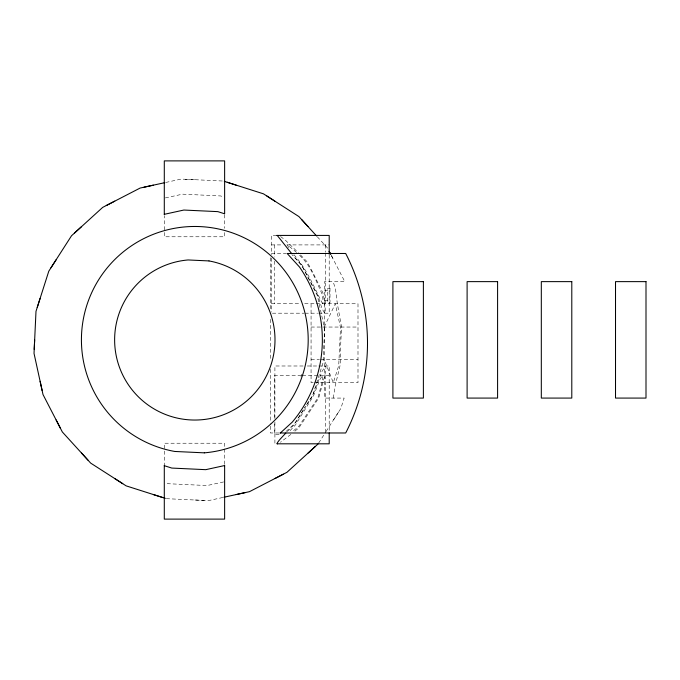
<?xml version="1.0" encoding="UTF-8"?>
<svg xmlns="http://www.w3.org/2000/svg" width="680" height="680" viewBox="0 0 680 680"><rect width="100%" height="100%" fill="white"/><g stroke="black" fill="none" stroke-linecap="round" stroke-linejoin="round"><path stroke-width="0.51" stroke-dasharray="3.4 2.55" d="M333.302 398.08L335.257 385.645L340.204 364.999A60.605 5.143 -87.3 0 1 341.25 333.387L341.606 327.488L337.322 303.56L335.512 289.153L333.157 281.63M300.951 377.043L301.818 374.323M338.649 411.918L333.506 419.925M324.216 327.046L335.3 303.764L340.501 327.582L338.716 365.704L333.302 382.687L325.695 363.366L323.195 359.405M306.578 404.829L312.698 395.284L323.034 362.882L324.624 328.916L317.373 295.69L301.758 265.472L292.204 254.975M318.656 443.079L325.507 432.395M326.077 431.502L340.825 408.51L344.156 398.08L324.479 398.08L324.479 281.63L344.786 281.63L331.075 255.076M307.122 404.013L312.791 395.335L321.929 371.603L325.448 365.993L325.992 367.106L325.661 370.804L324.471 376.822L318.673 398.098L298.928 427.788L294.083 431.851M290.046 430.67L295.486 424.881L313.574 395.7L319.778 379.738L322.43 375.496L322.592 379.134L321.7 383.681L317.934 397.749L299.548 425.272L298.129 427.116L291.856 431.919M287.325 431.536L294.678 424.201L305.499 406.538L294.338 423.912L285.906 431.587M290.896 434.392L280.449 442.281M165.758 182.452L181.262 179.069L223.338 181.042M165.308 197.922L182.537 194.166L220.66 195.951L223.644 196.903M223.601 481.942L207.085 485.546L168.963 483.76L166.158 482.86M222.827 497.479L208.361 500.642L166.285 498.669M185.3 179.256L194.811 179.707M204.323 500.446L194.811 500.004M276.615 235.425L271.354 235.425L271.354 254.532M271.354 244.91L282.676 244.91M286.866 244.91L329.205 244.91M271.43 253.478L286.28 253.478M324.479 290.632L327.769 290.632M324.479 300.228L327.769 300.228M271.354 303.714L300.492 303.714M304.691 303.714L315.24 303.764M316.217 303.714L357.995 303.764L357.995 382.687L314.194 382.687M272.408 313.191L303.96 313.191M305.014 313.191L317.637 313.191M318.69 313.191L329.205 313.191L329.205 253.946M311.066 327.046L357.995 327.046M311.066 359.405L319.413 359.405M320.458 359.405L357.995 359.405M303.101 365.993L274.907 365.993L274.907 419.118M307.284 365.993L317.721 365.993M318.767 365.993L329.205 365.993L329.205 433.457M301.342 375.496L274.286 375.496L274.286 418.115M302.396 375.496L329.205 375.496M313.157 382.687L311.066 382.687L311.066 303.764M278.859 432.981L270.368 432.981L270.368 423.419M279.14 434.308L274.286 434.308L274.286 423.122M280.576 236.547L285.422 240.236L298.35 252.739M296.625 252.441L287.445 244.91L288.626 247.605M322.567 303.714C314.015 287.122 306.748 268.778 293.938 254.72M299.565 255.34C311.108 265.591 315.928 281.12 322.388 294.678A28.696 2.431 77.7 0 1 322.567 303.714M300.517 254.94L307.088 261.774L313.37 273.513L323.238 293.573L324.42 301.24A37.953 3.221 77.7 0 1 324.649 313.2L321.895 308.38L317.892 295.502L301.844 265.421L293.293 255.561M317.313 236.776L327.284 247.732L328.21 249.526M331.253 255.059L333.506 259.777M325.652 244.91L325.652 252.186M325.652 253.096L325.652 303.714M325.652 375.496L325.652 433.457M274.907 421.949L274.907 443.81M274.286 244.91L274.286 257.091M274.286 261.094L274.286 303.714M271.354 258.069L271.354 312.077M270.368 257.72L270.368 309.765M270.368 319.328L270.368 360.757M270.368 369.249L270.368 422.356M224.629 214.642L224.629 228.344M224.629 232.56L224.629 236.776L164.296 236.776L164.296 215.696M224.629 464.304L224.629 443.224L164.296 443.224L164.296 465.358M329.987 288.295L327.769 288.295L327.769 302.558L329.987 302.558L329.987 288.295"/><path stroke-width="1.02" d="M34.663 339.855L34.212 349.358M37.23 307.471L40.12 298.401M50.974 267.793L56.117 259.777M74.528 233.019L81.566 226.61M315.095 446.683L308.057 453.092M285.889 432.981L280.313 439A27.438 2.329 -42.3 0 0 277.5 443.81M280.347 432.981L292.247 422.144A127.543 127.543 0 0 0 299.523 267.036L287.173 253.478L345.695 253.478A195.611 195.611 0 0 1 345.695 432.981L279.913 432.981M318.078 443.963L286.935 472.319L249.509 491.657L223.856 497.25M106.275 205.53L114.733 201.161M283.348 474.181L274.881 478.55M144.058 187.195L153.357 185.164M245.565 492.515L236.257 494.547M164.73 182.682L140.114 188.054L102.689 207.383L71.536 235.739L48.79 271.192L35.998 311.321L34.026 353.404L43.01 394.553L62.339 431.978L90.695 463.123L126.148 485.868L165.316 498.355M164.296 214.319L183.872 210.043L217.847 211.633L224.629 213.8L224.629 160.888L164.296 160.888L164.296 214.642M224.629 465.545L205.751 469.667L171.776 468.069L164.296 465.69M276.615 235.425L329.205 235.425L329.205 254.184M276.998 443.81L329.205 443.81L329.205 432.913M227.188 182.266L236.257 185.164M162.435 497.437L153.357 494.547M224.298 181.347L263.475 193.834L298.92 216.58L316.6 235.994M266.875 196.019L274.881 201.161M122.748 483.684L114.733 478.55M301.648 219.572L308.057 226.61M87.975 460.139L81.566 453.092M60.486 428.383L56.117 419.925M291.941 253.921L277.236 235.425M330.591 254.142L329.137 251.32L330.803 254.107M42.151 390.6L40.12 381.301M224.629 465.358L224.629 519.112L164.296 519.112L164.296 465.358M423.385 281.63L392.904 281.63L392.904 398.08L423.385 398.08L423.385 281.63M497.59 281.63L467.109 281.63L467.109 398.08L497.59 398.08L497.59 281.63M571.795 281.63L541.314 281.63L541.314 398.08L571.795 398.08L571.795 281.63M646 281.63L615.519 281.63L615.519 398.08L646 398.08L646 281.63M208.989 260.933L188.079 259.955A80.18 80.18 0 0 0 125.239 379.721A80.18 80.18 0 0 0 260.346 386.053A80.18 80.18 0 0 0 208.989 260.933M204.331 452.846L174.76 451.46A113.398 113.398 0 0 1 102.136 274.516A113.398 113.398 0 0 1 293.19 283.475A113.398 113.398 0 0 1 204.331 452.846"/></g></svg>
